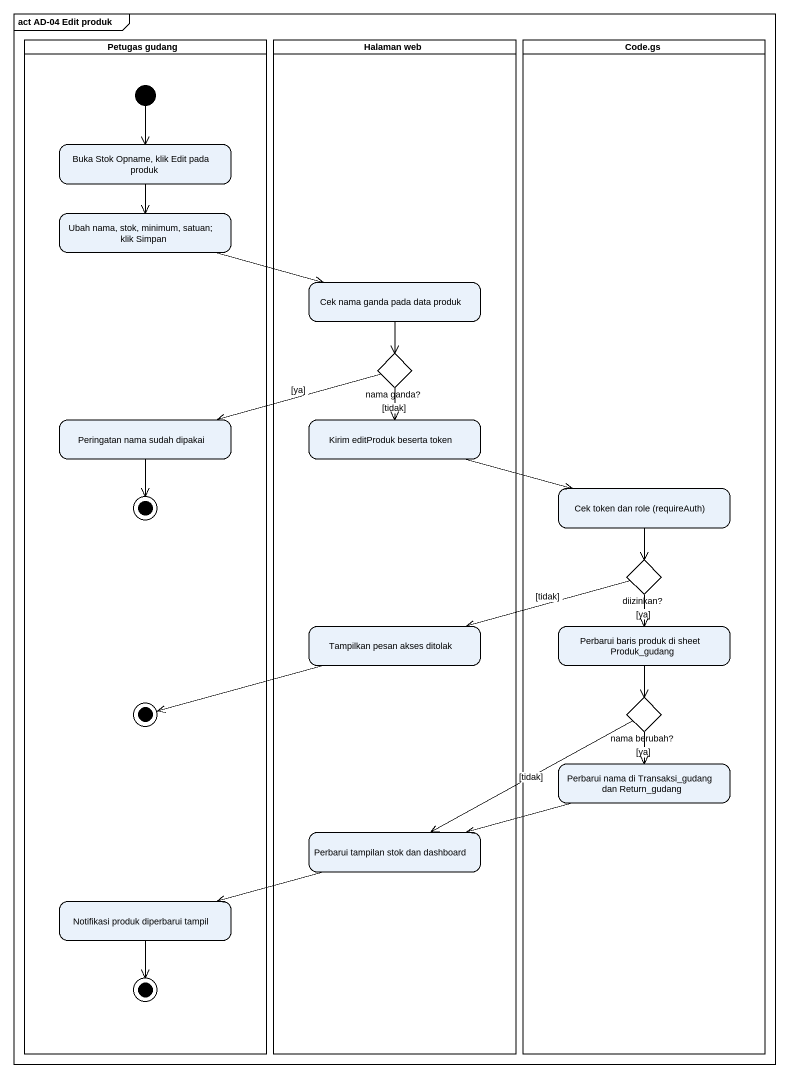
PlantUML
@startuml
mainframe act AD-04 Edit produk
hide empty description
state "Petugas gudang" as Petugas_gudang <<partition>> {
  state "Buka Stok Opname, klik Edit pada produk" as Buka_Stok_Opname_klik_Edit
  state "Ubah nama, stok, minimum, satuan; klik Simpan" as Ubah_nama_stok_minimum
  state "Peringatan nama sudah dipakai" as Peringatan_nama_sudah
  state final1 <<end>>
  state final2 <<end>>
  state "Notifikasi produk diperbarui tampil" as Notifikasi_produk
  state final3 <<end>>
  [*] --> Buka_Stok_Opname_klik_Edit
}
state "Halaman web" as Halaman_web <<partition>> {
  state "Cek nama ganda pada data produk" as Cek_nama_ganda_pada_data
  state "nama ganda?" as nama_ganda <<choice>>
  state "Kirim editProduk beserta token" as Kirim_editProduk_beserta
  state "Tampilkan pesan akses ditolak" as Tampilkan_pesan_akses
  state "Perbarui tampilan stok dan dashboard" as Perbarui_tampilan_stok_dan
}
state "Code.gs" as Code_gs <<partition>> {
  state "Cek token dan role (requireAuth)" as Cek_token_dan_role
  state "diizinkan?" as diizinkan <<choice>>
  state "Perbarui baris produk di sheet Produk_gudang" as Perbarui_baris_produk_di
  state "nama berubah?" as nama_berubah <<choice>>
  state "Perbarui nama di Transaksi_gudang dan Return_gudang" as Perbarui_nama_di_Transaksi
}
Buka_Stok_Opname_klik_Edit --> Ubah_nama_stok_minimum
Ubah_nama_stok_minimum -right-> Cek_nama_ganda_pada_data
Cek_nama_ganda_pada_data --> nama_ganda
nama_ganda -left-> Peringatan_nama_sudah : [ya]
nama_ganda --> Kirim_editProduk_beserta : [tidak]
Peringatan_nama_sudah --> final1
Kirim_editProduk_beserta -right-> Cek_token_dan_role
Cek_token_dan_role --> diizinkan
diizinkan -left-> Tampilkan_pesan_akses : [tidak]
diizinkan --> Perbarui_baris_produk_di : [ya]
Tampilkan_pesan_akses -left-> final2
Perbarui_baris_produk_di --> nama_berubah
nama_berubah --> Perbarui_nama_di_Transaksi : [ya]
nama_berubah -left-> Perbarui_tampilan_stok_dan : [tidak]
Perbarui_nama_di_Transaksi -left-> Perbarui_tampilan_stok_dan
Perbarui_tampilan_stok_dan -left-> Notifikasi_produk
Notifikasi_produk --> final3
@enduml
